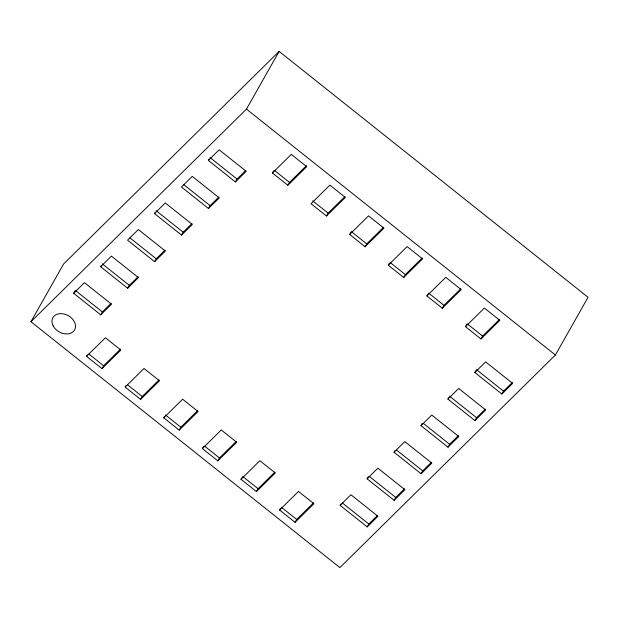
<?xml version="1.0" encoding="UTF-8"?>
<svg xmlns="http://www.w3.org/2000/svg" width="619" height="619" viewBox="0 0 619 619"><rect width="100%" height="100%" fill="white"/><g stroke="black" fill="none" stroke-linecap="round" stroke-linejoin="round"><path stroke-width="0.93" d="M30.95 321.71L63.602 263.996L279.115 51.4L588.05 297.29L555.398 355.004L339.885 567.6L30.95 321.71L246.47 109.106L279.115 51.4M73.692 293.305L84.47 282.674L111.505 304.192L100.727 314.823L73.692 293.305L74.922 291.139M100.634 266.735L111.412 256.104L138.439 277.614L127.669 288.245L100.634 266.735L101.454 265.288M154.518 213.586L165.288 202.955L192.323 224.465L181.545 235.096L154.518 213.586L155.33 212.139M100.727 314.823L102.359 311.937L111.118 303.302M86.536 356.351L105.4 337.75L120.844 350.045L101.988 368.645L86.536 356.351L87.356 354.904M127.669 288.245L129.301 285.359L138.052 276.724M208.394 160.429L219.172 149.806L246.2 171.316L235.429 181.947L208.394 160.429L209.207 158.99M154.603 261.675L165.381 251.043L138.354 229.525L127.576 240.157L154.603 261.675L156.236 258.788L164.994 250.153M101.988 368.645L103.621 365.759L120.457 349.147M181.545 235.096L183.178 232.21L191.936 223.575M208.487 208.526L219.265 197.894L192.23 176.376L181.452 187.008L208.487 208.526L210.12 205.64L218.871 197.004M235.429 181.947L237.062 179.061L245.813 170.426M125.154 387.084L144.01 368.483L159.462 380.778L140.606 399.379L125.154 387.084L125.974 385.645M140.606 399.379L142.238 396.493L159.075 379.888M272.422 172.98L291.278 154.379L306.73 166.673L287.874 185.274L272.422 172.98L273.652 170.821M287.874 185.274L289.506 182.396L306.343 165.784M163.772 417.825L182.628 399.216L198.08 411.511L179.216 430.12L163.772 417.825L164.592 416.378M179.216 430.12L180.849 427.234L197.685 410.621M326.484 216.016L345.348 197.415L329.896 185.12L311.04 203.721L326.484 216.016L328.116 213.129L344.961 196.517M202.39 448.558L221.246 429.957L236.69 442.252L217.834 460.853L202.39 448.558L203.612 446.392M217.834 460.853L219.466 457.967L236.303 441.362M349.658 234.454L368.514 215.853L383.958 228.148L365.102 246.749L349.658 234.454L350.88 232.295M365.102 246.749L366.734 243.863L383.571 227.258M241.008 479.292L259.864 460.691L275.308 472.986L256.452 491.587L241.008 479.292L241.82 477.853M256.452 491.587L258.084 488.708L274.921 472.096M388.275 265.195L407.132 246.594L422.576 258.881L403.72 277.49L388.275 265.195L389.498 263.029M403.72 277.49L405.352 274.604L422.189 257.991M279.626 510.033L298.482 491.432L313.926 503.727L295.07 522.328L279.626 510.033L280.438 508.586M295.07 522.328L296.702 519.442L313.539 502.829M426.893 295.928L445.75 277.327L461.194 289.622L442.337 308.223L426.893 295.928L427.706 294.489M442.337 308.223L443.97 305.337L460.807 288.733M340.148 505.39L350.927 494.759L377.954 516.277L367.183 526.901L340.148 505.39L340.968 503.943M367.09 478.812L377.869 468.181L404.896 489.699L394.117 500.33L367.09 478.812L368.313 476.653M394.032 452.241L404.803 441.61L431.838 463.128L421.059 473.752L394.032 452.241L394.845 450.794M465.503 326.67L484.368 308.061L499.812 320.356L480.955 338.964L465.503 326.67L466.734 324.503M420.966 425.663L431.745 415.032L458.78 436.55L448.001 447.181L420.966 425.663L422.197 423.504M367.183 526.901L368.816 524.022L377.567 515.379M480.955 338.964L482.588 336.078L499.425 319.466M447.908 399.093L458.687 388.461L485.714 409.979L474.943 420.603L447.908 399.093L448.729 397.646M394.117 500.33L395.75 497.444L404.509 488.809M474.85 372.514L485.621 361.883L512.656 383.401L501.877 394.032L474.85 372.514L476.073 370.348M421.059 473.752L422.692 470.873L431.451 462.231M448.001 447.181L449.634 444.295L458.385 435.66M474.943 420.603L476.576 417.717L485.327 409.082M501.877 394.032L503.51 391.146L512.269 382.511M246.47 109.106L555.398 355.004M274.79 170.682L289.506 182.396M312.672 200.835L328.116 213.129M351.29 231.568L366.734 243.863M390.643 262.889L405.352 274.604M428.526 293.042L443.97 305.337M467.136 323.783L482.588 336.078M210.027 157.551L237.062 179.061M476.483 369.628L503.51 391.146M183.835 184.717L210.12 205.64M449.541 396.206L476.576 417.717M156.15 210.7L183.178 232.21M423.35 423.381L449.634 444.295M129.959 237.866L156.236 258.788M396.415 449.951L422.692 470.873M102.267 263.849L129.301 285.359M369.473 476.529L395.75 497.444M75.325 290.419L102.359 311.937M342.531 503.1L368.816 524.022M88.904 354.053L103.621 365.759M127.522 384.786L142.238 396.493M165.405 414.939L180.849 427.234M204.757 446.26L219.466 457.967M242.64 476.413L258.084 488.708M281.258 507.147L296.702 519.442M53.072 325.702A12.457 9.3 29.5 0 0 73.382 331.474A12.457 9.3 29.5 0 0 64.732 314.189A12.457 9.3 29.5 0 0 53.072 325.702"/></g></svg>
